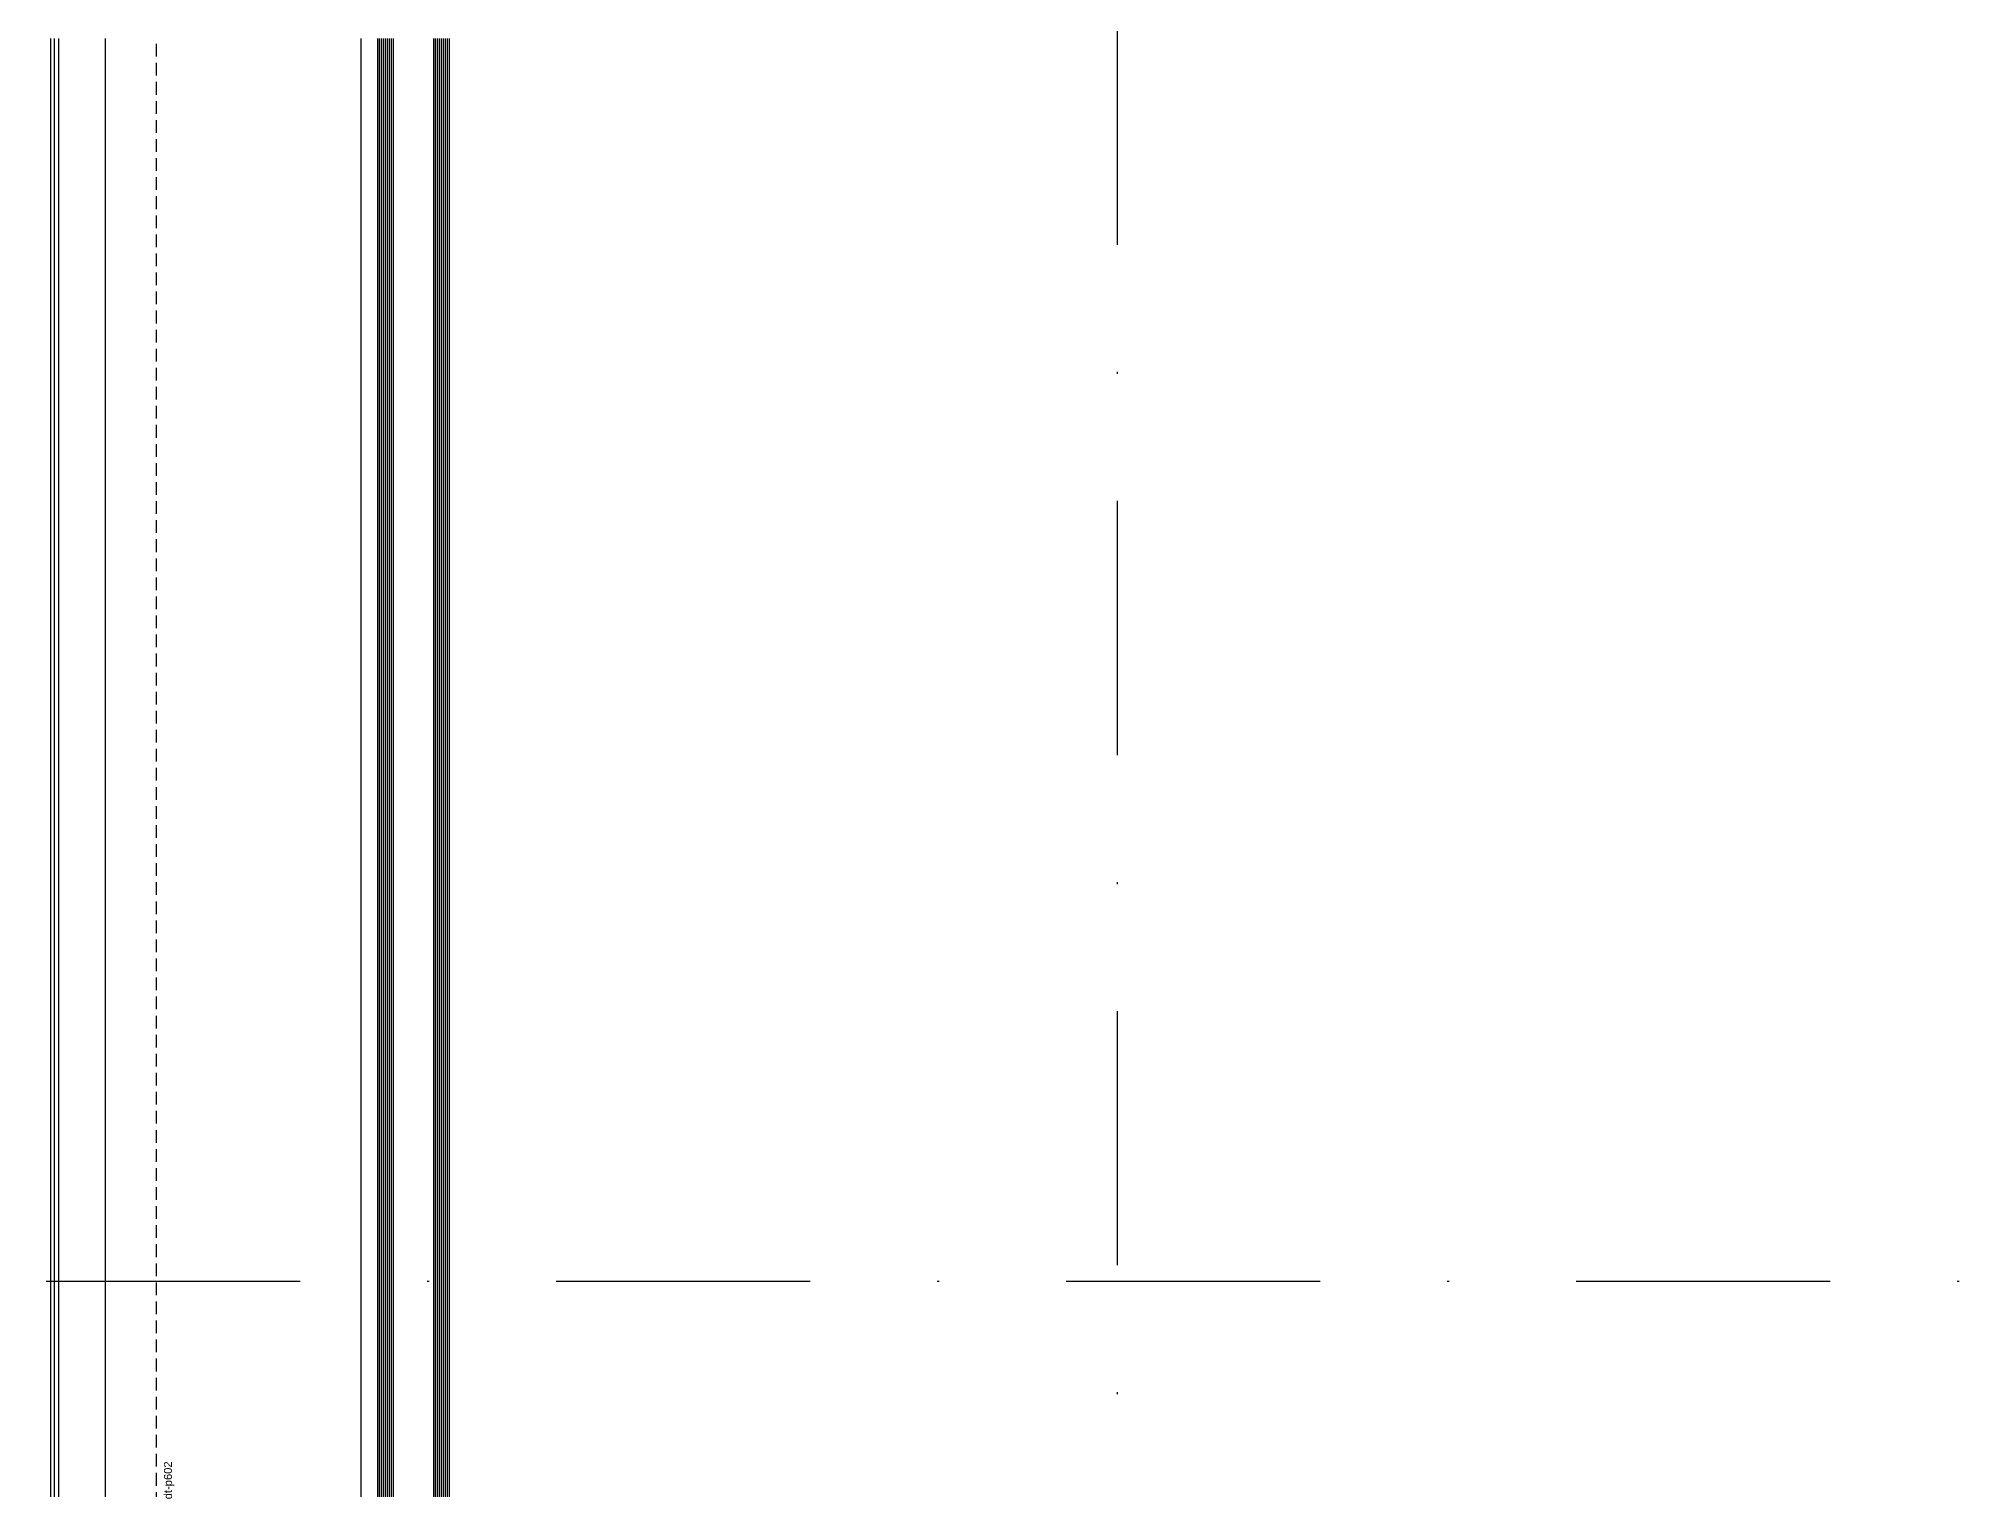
# Model space of a CAD drawing. Header units: inches. Extents: x -772 to 6765, y -813 to 4093.
# Drawn here: x 5996.1 to 6092.1, y 1239.6 to 1312.1 of the extents above; entities that cross this region are included whole.
import ezdxf

# ---------------------------------------------------------------- set-up
doc = ezdxf.new("R2010")
doc.units = ezdxf.units.IN
doc.header["$MEASUREMENT"] = 0
doc.linetypes.add('DASHDOT', pattern=[25.4, 12.7, -6.35, 0, -6.35])
doc.linetypes.add('HIDDEN', pattern=[9.525, 6.35, -3.175])
for name, color, linetype in [('aksoy_block', 7, 'Continuous'), ('aksoy_detaytarama', 252, 'Continuous'), ('aksoy_kapali', 3, 'Continuous'), ('H_FAC_Cam', 153, 'Continuous'), ('H_FAC_Metal', 181, 'Continuous'), ('H_GEN_Greyscale1', 251, 'Continuous'), ('H_GEN_YalitimIsi', 32, 'BATTING'), ('H_STR_Aks', 250, 'DASHDOT')]:
    doc.layers.add(name, color=color, linetype=linetype)
doc.styles.get("Standard").update_dxf_attribs({"font": 'arial.ttf'})
doc.linetypes.add('BATTING', pattern='A,0.00254,-2.54,[134,ltypeshp.shx,S=2.54,R=0,X=-2.54,Y=0],-5.08,[134,ltypeshp.shx,S=2.54,R=180,X=2.54,Y=0],-2.54', length=10.16254)

# ---------------------------------------------------------------- blocks, each defined once
blk = doc.blocks.new('*U232')
at = {"layer": 'aksoy_detaytarama'}
for p, q in [((-262.44, -73.82), (480.06, -73.82)), ((-262.44, -74.82), (480.06, -74.82)), ((-262.44, -75.82), (480.06, -75.82)), ((-262.44, -76.82), (480.06, -76.82)), ((-262.44, -77.82), (480.06, -77.82)), ((-262.44, -78.82), (480.06, -78.82)), ((-262.44, -79.82), (480.06, -79.82)), ((-262.44, -101.82), (480.06, -101.82)), ((-262.44, -102.82), (480.06, -102.82)), ((-262.44, -103.82), (480.06, -103.82)), ((-262.44, -104.82), (480.06, -104.82)), ((-262.44, -105.82), (480.06, -105.82)), ((-262.44, -106.82), (480.06, -106.82)), ((-262.44, -107.82), (480.06, -107.82))]:
    blk.add_line(p, q, dxfattribs=at)
at = {"layer": 'aksoy_kapali', "linetype": 'HIDDEN'}
blk.add_lwpolyline([(-262.44, 37.79), (480.06, 37.79)], dxfattribs=at)
at = {"layer": 'H_FAC_Cam'}
for points in [[(480.06, -72.82), (-262.44, -72.82)], [(-262.44, -80.82), (480.06, -80.82)], [(480.06, -100.82), (-262.44, -100.82)], [(-262.44, -108.82), (480.06, -108.82)]]:
    blk.add_lwpolyline(points, dxfattribs=at)
at = {"layer": 'H_FAC_Metal'}
for points in [[(480.06, 90.79), (-262.44, 90.79)], [(-262.44, 88.79), (480.06, 88.79)]]:
    blk.add_lwpolyline(points, dxfattribs=at)
at = {"layer": 'H_GEN_Greyscale1'}
blk.add_line((-262.44, -64.56), (480.06, -64.56), dxfattribs=at)
blk.add_lwpolyline([(480.06, 86.79), (-262.44, 86.79)], dxfattribs=at)
at = {"layer": 'H_GEN_YalitimIsi', "ltscale": 0.1}
blk.add_line((-262.44, 63.29), (480.06, 63.29), dxfattribs=at)
at = {"layer": 'aksoy_kapali', "ltscale": 0.5}
blk.add_text('dt-p602', height=4, dxfattribs=at).set_placement((-250.2, 30))

msp = doc.modelspace()

# ---------------------------------------------------------------- linework, layer by layer
at = {"layer": 'H_STR_Aks'}
for p, q in [((6050, 4043.005), (6050, -712.77)), ((-659.052, 1250), (6664.509, 1250))]:
    msp.add_line(p, q, dxfattribs=at)

# ---------------------------------------------------------------- block references
at = {"layer": 'aksoy_block', "lineweight": 5, "xscale": 0.1, "yscale": 0.1, "zscale": 0.1, "rotation": 90}
msp.add_blockref('*U232', (6005.744, 1264.119), dxfattribs=at)

doc.saveas('drawing.dxf')
